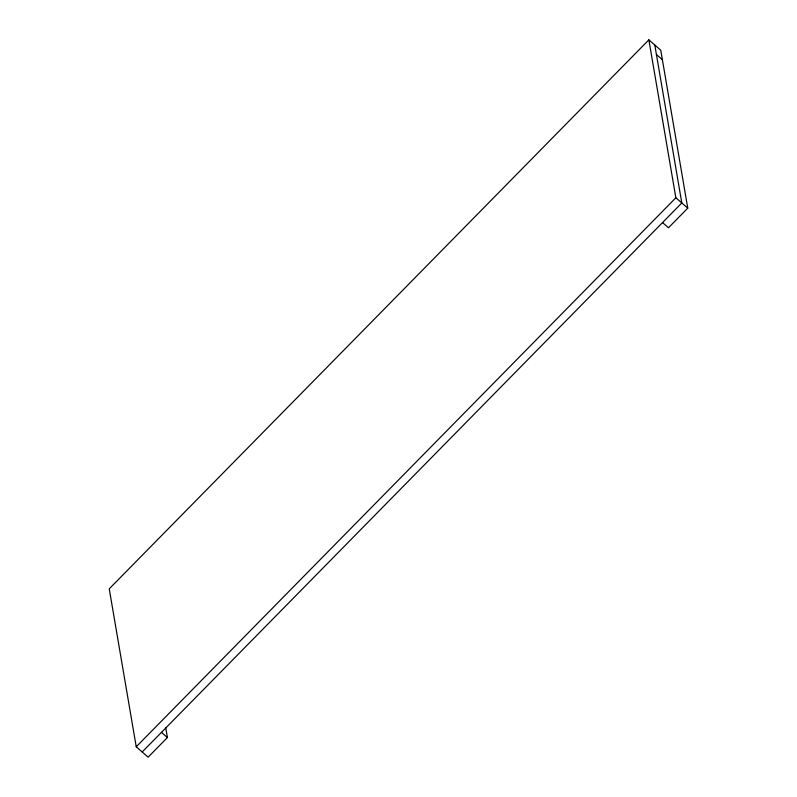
<?xml version="1.0" encoding="UTF-8"?>
<svg xmlns="http://www.w3.org/2000/svg" width="797" height="797" viewBox="0 0 797 797"><rect width="100%" height="100%" fill="white"/><g stroke="black" fill="none" stroke-linecap="round" stroke-linejoin="round"><path stroke-width="1.2" d="M662.536 222.582L668.484 227.763L687.761 208.156L660.763 50.221L648.858 39.85L109.239 588.844L136.237 746.779L148.142 757.15L167.41 737.544L165.736 727.731M136.237 746.779L675.856 197.786L648.858 39.85M142.195 751.969L681.804 202.976L654.805 45.031M656.429 54.515L662.377 59.695M675.856 197.786L687.761 208.156M161.462 732.363L167.41 737.544"/></g></svg>
